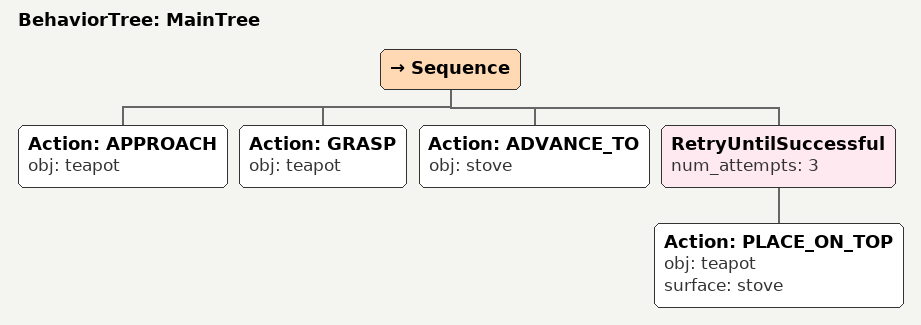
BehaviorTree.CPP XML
<root main_tree_to_execute="MainTree">
  <BehaviorTree ID="MainTree">
    <Sequence>
      <!-- Approach teapot -->
      <Action ID="APPROACH" obj="teapot" />
      <!-- Grasp teapot -->
      <Action ID="GRASP" obj="teapot" />
      <!-- Advance to stove -->
      <Action ID="ADVANCE_TO" obj="stove" />
      <!-- Retry PLACE_ON_TOP stove up to 3 attempts -->
      <RetryUntilSuccessful num_attempts="3">
        <!-- Place on stove -->
        <Action ID="PLACE_ON_TOP" obj="teapot" surface="stove" />
      </RetryUntilSuccessful>
    </Sequence>
  </BehaviorTree>
</root>
